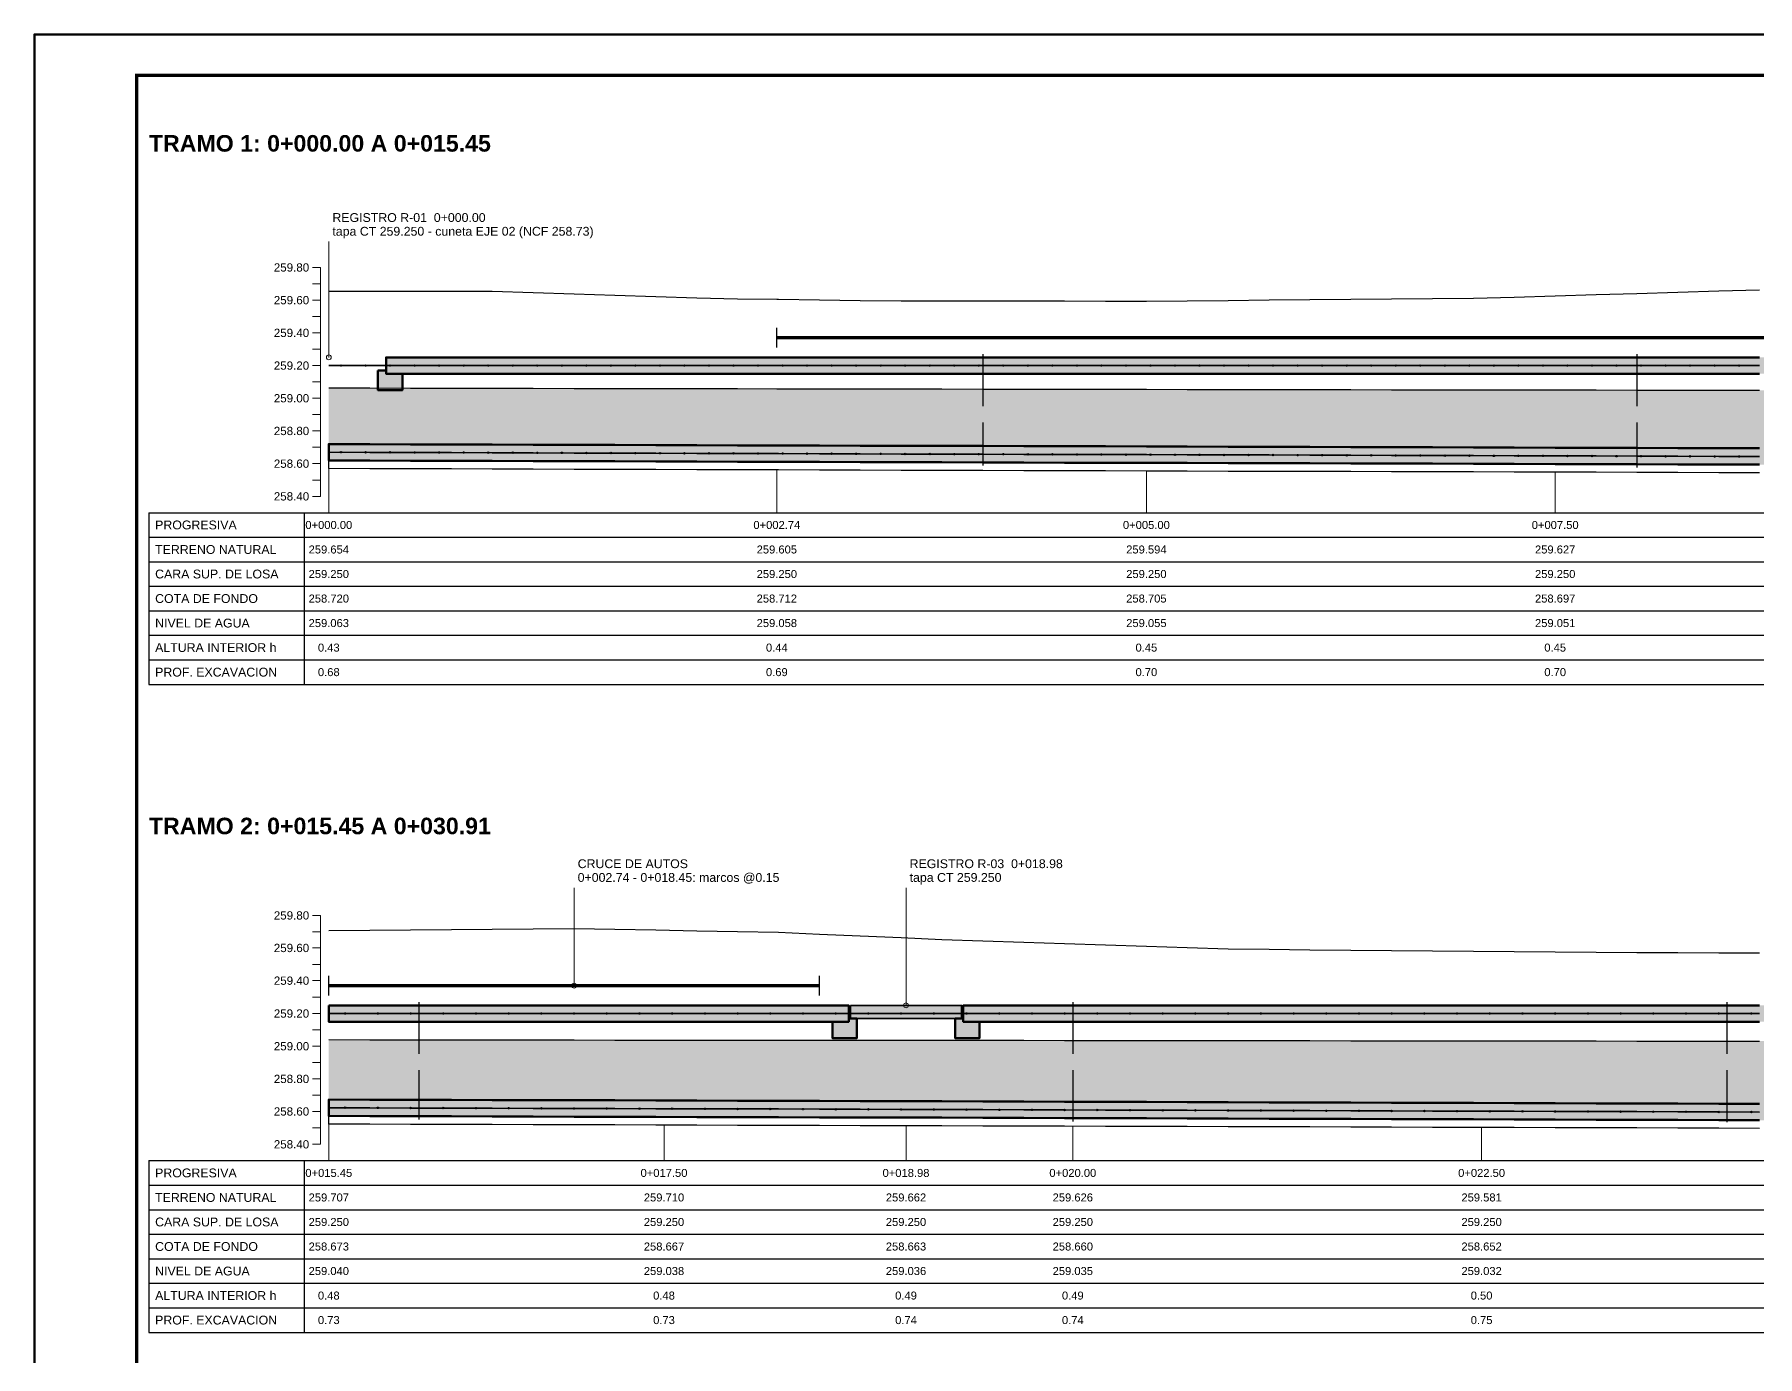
# Model space of a CAD drawing. Header units: metres. Extents: x -573 to 467, y -35 to 119.
# Drawn here: x 64.4 to 74.94, y 6.76 to 14.85 of the extents above; entities that cross this region are included whole.
import ezdxf
from ezdxf.enums import TextEntityAlignment as Align

# ---------------------------------------------------------------- set-up
doc = ezdxf.new("R2010")
doc.units = ezdxf.units.M
doc.header["$LTSCALE"] = 0.25
doc.linetypes.add('DASHED', pattern=[1.524, 1.27, -0.254])
for name, color, linetype, lineweight in [('ACERO-LONG', 5, 'CONTINUOUS', 35), ('AGUA', 150, 'DASHED', 25), ('CONCRETO', 250, 'CONTINUOUS', 50), ('GRILLA', 9, 'CONTINUOUS', 13), ('LLAMADAS', 30, 'CONTINUOUS', 18), ('MARCO', 7, 'CONTINUOUS', 50), ('REGISTRO', 32, 'CONTINUOUS', 35), ('TITULOS', 160, 'CONTINUOUS', 35)]:
    doc.layers.add(name, color=color, linetype=linetype, lineweight=lineweight)
for name, color, linetype in [('ACERO-PUNTOS', 5, 'CONTINUOUS'), ('CRUCE-VEHICULAR', 30, 'CONTINUOUS'), ('GUITARRA', 8, 'CONTINUOUS'), ('JUNTAS', 8, 'DASHED'), ('SOLADO', 8, 'CONTINUOUS'), ('TERRENO-EXISTENTE', 8, 'DASHED'), ('TEXTOS', 7, 'CONTINUOUS')]:
    doc.layers.add(name, color=color, linetype=linetype)
for name, color, linetype, true_color in [('AGUA-RELLENO', 150, 'CONTINUOUS', 0xcde4f6), ('CONCRETO-ACHURADO', 8, 'CONTINUOUS', 0xe2e2e2), ('ISO-TAPA', 255, 'CONTINUOUS', 0xf8f4e6)]:
    doc.layers.add(name, color=color, linetype=linetype, true_color=true_color)
doc.styles.get("Standard").update_dxf_attribs({"font": 'arial.ttf'})
doc.styles.add('TITULOS', font='arialbd.ttf')

# ---------------------------------------------------------------- blocks, each defined once
blk = doc.blocks.new('ACERO-38')
at = {"layer": 'ACERO-PUNTOS'}
h = blk.add_hatch(color=5, dxfattribs=at)
h.dxf.hatch_style = 1
h.paths.add_polyline_path([(-0.00475, 0, 1), (0.00475, 0, 1)])
at = {"layer": 'ACERO-PUNTOS', "color": 5}
blk.add_circle((0, 0), 0.00475, dxfattribs=at)

msp = doc.modelspace()

# ---------------------------------------------------------------- hatches: boundary and pattern name
at = {"layer": 'AGUA-RELLENO', "true_color": 0xcde4f6}
h = msp.add_hatch(color=7, dxfattribs=at)
h.dxf.hatch_style = 1
h.paths.add_polyline_path([(66.2, 12.688), (66.45, 12.688), (66.7, 12.687), (66.95, 12.687), (67.2, 12.686), (67.45, 12.686), (67.7, 12.685), (67.95, 12.685), (68.2, 12.685), (68.45, 12.684), (68.7, 12.684), (68.94, 12.683), (68.95, 12.683), (69.2, 12.683), (69.45, 12.683), (69.7, 12.682), (69.95, 12.682), (70.2, 12.681), (70.45, 12.681), (70.7, 12.681), (70.95, 12.68), (71.2, 12.68), (71.45, 12.679), (71.7, 12.679), (71.95, 12.679), (72.2, 12.678), (72.45, 12.678), (72.7, 12.677), (72.95, 12.677), (73.2, 12.677), (73.45, 12.676), (73.7, 12.676), (73.95, 12.676), (74.2, 12.675), (74.45, 12.675), (74.7, 12.674), (74.95, 12.674), (75.2, 12.674), (75.45, 12.673), (75.7, 12.673), (75.95, 12.673), (76.2, 12.672), (76.45, 12.672), (76.7, 12.672), (76.95, 12.671), (77.2, 12.671), (77.45, 12.671), (77.7, 12.67), (77.95, 12.67), (78.2, 12.67), (78.45, 12.669), (78.7, 12.669), (78.95, 12.669), (79.2, 12.668), (79.45, 12.668), (79.7, 12.668), (79.95, 12.667), (80.2, 12.667), (80.45, 12.667), (80.7, 12.666), (80.95, 12.666), (81.2, 12.666), (81.45, 12.665), (81.65, 12.665), (81.65, 12.298), (81.45, 12.299), (81.2, 12.3), (80.95, 12.3), (80.7, 12.301), (80.45, 12.302), (80.2, 12.303), (79.95, 12.303), (79.7, 12.304), (79.45, 12.305), (79.2, 12.306), (78.95, 12.306), (78.7, 12.307), (78.45, 12.308), (78.2, 12.309), (77.95, 12.31), (77.7, 12.31), (77.45, 12.311), (77.2, 12.312), (76.95, 12.313), (76.7, 12.313), (76.45, 12.314), (76.2, 12.315), (75.95, 12.316), (75.7, 12.316), (75.45, 12.317), (75.2, 12.318), (74.95, 12.319), (74.7, 12.319), (74.45, 12.32), (74.2, 12.321), (73.95, 12.322), (73.7, 12.322), (73.45, 12.323), (73.2, 12.324), (72.95, 12.325), (72.7, 12.325), (72.45, 12.326), (72.2, 12.327), (71.95, 12.328), (71.7, 12.328), (71.45, 12.329), (71.2, 12.33), (70.95, 12.331), (70.7, 12.331), (70.45, 12.332), (70.2, 12.333), (69.95, 12.334), (69.7, 12.334), (69.45, 12.335), (69.2, 12.336), (68.95, 12.337), (68.94, 12.337), (68.7, 12.337), (68.45, 12.338), (68.2, 12.339), (67.95, 12.34), (67.7, 12.34), (67.45, 12.341), (67.2, 12.342), (66.95, 12.343), (66.7, 12.343), (66.45, 12.344), (66.2, 12.345)])
h = msp.add_hatch(color=7, dxfattribs=at)
h.dxf.hatch_style = 1
h.paths.add_polyline_path([(66.2, 8.703), (66.45, 8.702), (66.7, 8.702), (66.95, 8.702), (67.2, 8.701), (67.45, 8.701), (67.7, 8.701), (67.95, 8.7), (68.2, 8.7), (68.45, 8.7), (68.7, 8.7), (68.95, 8.699), (69.2, 8.699), (69.45, 8.699), (69.7, 8.698), (69.95, 8.698), (70.2, 8.698), (70.45, 8.698), (70.7, 8.697), (70.95, 8.697), (71.2, 8.697), (71.45, 8.696), (71.7, 8.696), (71.95, 8.696), (72.2, 8.696), (72.45, 8.695), (72.7, 8.695), (72.95, 8.695), (73.2, 8.695), (73.45, 8.694), (73.7, 8.694), (73.95, 8.694), (74.2, 8.693), (74.45, 8.693), (74.7, 8.693), (74.95, 8.693), (75.2, 8.692), (75.45, 8.692), (75.7, 8.692), (75.95, 8.692), (76.2, 8.691), (76.45, 8.691), (76.7, 8.691), (76.95, 8.691), (77.2, 8.69), (77.45, 8.69), (77.7, 8.69), (77.95, 8.69), (78.2, 8.689), (78.45, 8.689), (78.7, 8.689), (78.95, 8.689), (79.2, 8.688), (79.45, 8.688), (79.7, 8.688), (79.95, 8.688), (80.2, 8.687), (80.45, 8.687), (80.7, 8.687), (80.95, 8.687), (81.2, 8.687), (81.45, 8.686), (81.66, 8.686), (81.66, 8.289), (81.45, 8.29), (81.2, 8.291), (80.95, 8.291), (80.7, 8.292), (80.45, 8.293), (80.2, 8.294), (79.95, 8.294), (79.7, 8.295), (79.45, 8.296), (79.2, 8.297), (78.95, 8.297), (78.7, 8.298), (78.45, 8.299), (78.2, 8.3), (77.95, 8.3), (77.7, 8.301), (77.45, 8.302), (77.2, 8.303), (76.95, 8.303), (76.7, 8.304), (76.45, 8.305), (76.2, 8.306), (75.95, 8.306), (75.7, 8.307), (75.45, 8.308), (75.2, 8.309), (74.95, 8.309), (74.7, 8.31), (74.45, 8.311), (74.2, 8.312), (73.95, 8.312), (73.7, 8.313), (73.45, 8.314), (73.2, 8.315), (72.95, 8.315), (72.7, 8.316), (72.45, 8.317), (72.2, 8.318), (71.95, 8.318), (71.7, 8.319), (71.45, 8.32), (71.2, 8.321), (70.95, 8.321), (70.7, 8.322), (70.45, 8.323), (70.2, 8.324), (69.95, 8.325), (69.7, 8.325), (69.45, 8.326), (69.2, 8.327), (68.95, 8.328), (68.7, 8.328), (68.45, 8.329), (68.2, 8.33), (67.95, 8.331), (67.7, 8.331), (67.45, 8.332), (67.2, 8.333), (66.95, 8.334), (66.7, 8.334), (66.45, 8.335), (66.2, 8.336)])
at = {"layer": 'CONCRETO-ACHURADO', "true_color": 0xe2e2e2}
h = msp.add_hatch(color=7, dxfattribs=at)
h.dxf.hatch_style = 1
h.paths.add_polyline_path([(66.55, 12.875), (66.7, 12.875), (66.95, 12.875), (67.2, 12.875), (67.45, 12.875), (67.7, 12.875), (67.95, 12.875), (68.2, 12.875), (68.45, 12.875), (68.7, 12.875), (68.94, 12.875), (68.95, 12.875), (69.2, 12.875), (69.45, 12.875), (69.7, 12.875), (69.95, 12.875), (70.2, 12.875), (70.45, 12.875), (70.7, 12.875), (70.95, 12.875), (71.2, 12.875), (71.45, 12.875), (71.7, 12.875), (71.95, 12.875), (72.2, 12.875), (72.45, 12.875), (72.7, 12.875), (72.95, 12.875), (73.2, 12.875), (73.45, 12.875), (73.7, 12.875), (73.95, 12.875), (74.2, 12.875), (74.45, 12.875), (74.7, 12.875), (74.95, 12.875), (75.2, 12.875), (75.34, 12.875), (75.34, 12.775), (75.2, 12.775), (74.95, 12.775), (74.7, 12.775), (74.45, 12.775), (74.2, 12.775), (73.95, 12.775), (73.7, 12.775), (73.45, 12.775), (73.2, 12.775), (72.95, 12.775), (72.7, 12.775), (72.45, 12.775), (72.2, 12.775), (71.95, 12.775), (71.7, 12.775), (71.45, 12.775), (71.2, 12.775), (70.95, 12.775), (70.7, 12.775), (70.45, 12.775), (70.2, 12.775), (69.95, 12.775), (69.7, 12.775), (69.45, 12.775), (69.2, 12.775), (68.95, 12.775), (68.94, 12.775), (68.7, 12.775), (68.45, 12.775), (68.2, 12.775), (67.95, 12.775), (67.7, 12.775), (67.45, 12.775), (67.2, 12.775), (66.95, 12.775), (66.7, 12.775), (66.55, 12.775)])
h = msp.add_hatch(color=7, dxfattribs=at)
h.dxf.hatch_style = 1
h.paths.add_polyline_path([(66.5, 12.795), (66.55, 12.795), (66.55, 12.775), (66.65, 12.775), (66.65, 12.675), (66.5, 12.675)])
h = msp.add_hatch(color=7, dxfattribs=at)
h.dxf.hatch_style = 1
h.paths.add_polyline_path([(66.2, 12.345), (66.45, 12.344), (66.7, 12.343), (66.95, 12.343), (67.2, 12.342), (67.45, 12.341), (67.7, 12.34), (67.95, 12.34), (68.2, 12.339), (68.45, 12.338), (68.7, 12.337), (68.94, 12.337), (68.95, 12.337), (69.2, 12.336), (69.45, 12.335), (69.7, 12.334), (69.95, 12.334), (70.2, 12.333), (70.45, 12.332), (70.7, 12.331), (70.95, 12.331), (71.2, 12.33), (71.45, 12.329), (71.7, 12.328), (71.95, 12.328), (72.2, 12.327), (72.45, 12.326), (72.7, 12.325), (72.95, 12.325), (73.2, 12.324), (73.45, 12.323), (73.7, 12.322), (73.95, 12.322), (74.2, 12.321), (74.45, 12.32), (74.7, 12.319), (74.95, 12.319), (75.2, 12.318), (75.45, 12.317), (75.7, 12.316), (75.95, 12.316), (76.2, 12.315), (76.45, 12.314), (76.7, 12.313), (76.95, 12.313), (77.2, 12.312), (77.45, 12.311), (77.7, 12.31), (77.95, 12.31), (78.2, 12.309), (78.45, 12.308), (78.7, 12.307), (78.95, 12.306), (79.2, 12.306), (79.45, 12.305), (79.7, 12.304), (79.95, 12.303), (80.2, 12.303), (80.45, 12.302), (80.7, 12.301), (80.95, 12.3), (81.2, 12.3), (81.45, 12.299), (81.65, 12.298), (81.65, 12.198), (81.45, 12.199), (81.2, 12.2), (80.95, 12.2), (80.7, 12.201), (80.45, 12.202), (80.2, 12.203), (79.95, 12.203), (79.7, 12.204), (79.45, 12.205), (79.2, 12.206), (78.95, 12.206), (78.7, 12.207), (78.45, 12.208), (78.2, 12.209), (77.95, 12.21), (77.7, 12.21), (77.45, 12.211), (77.2, 12.212), (76.95, 12.213), (76.7, 12.213), (76.45, 12.214), (76.2, 12.215), (75.95, 12.216), (75.7, 12.216), (75.45, 12.217), (75.2, 12.218), (74.95, 12.219), (74.7, 12.219), (74.45, 12.22), (74.2, 12.221), (73.95, 12.222), (73.7, 12.222), (73.45, 12.223), (73.2, 12.224), (72.95, 12.225), (72.7, 12.225), (72.45, 12.226), (72.2, 12.227), (71.95, 12.228), (71.7, 12.228), (71.45, 12.229), (71.2, 12.23), (70.95, 12.231), (70.7, 12.231), (70.45, 12.232), (70.2, 12.233), (69.95, 12.234), (69.7, 12.234), (69.45, 12.235), (69.2, 12.236), (68.95, 12.237), (68.94, 12.237), (68.7, 12.237), (68.45, 12.238), (68.2, 12.239), (67.95, 12.24), (67.7, 12.24), (67.45, 12.241), (67.2, 12.242), (66.95, 12.243), (66.7, 12.243), (66.45, 12.244), (66.2, 12.245)])
h = msp.add_hatch(color=7, dxfattribs=at)
h.dxf.hatch_style = 1
h.paths.add_polyline_path([(66.2, 8.912), (66.45, 8.912), (66.7, 8.912), (66.95, 8.912), (67.2, 8.912), (67.45, 8.912), (67.7, 8.912), (67.95, 8.912), (68.2, 8.912), (68.45, 8.912), (68.7, 8.912), (68.95, 8.912), (69.2, 8.912), (69.38, 8.912), (69.38, 8.812), (69.2, 8.812), (68.95, 8.812), (68.7, 8.812), (68.45, 8.812), (68.2, 8.812), (67.95, 8.812), (67.7, 8.812), (67.45, 8.812), (67.2, 8.812), (66.95, 8.812), (66.7, 8.812), (66.45, 8.812), (66.2, 8.812)])
h = msp.add_hatch(color=7, dxfattribs=at)
h.dxf.hatch_style = 1
h.paths.add_polyline_path([(70.08, 8.912), (70.2, 8.912), (70.45, 8.912), (70.7, 8.912), (70.95, 8.912), (71.2, 8.912), (71.45, 8.912), (71.7, 8.912), (71.95, 8.912), (72.2, 8.912), (72.45, 8.912), (72.7, 8.912), (72.95, 8.912), (73.2, 8.912), (73.45, 8.912), (73.7, 8.912), (73.95, 8.912), (74.2, 8.912), (74.45, 8.912), (74.7, 8.912), (74.95, 8.912), (75.2, 8.912), (75.45, 8.912), (75.7, 8.912), (75.95, 8.912), (76.2, 8.912), (76.45, 8.912), (76.7, 8.912), (76.95, 8.912), (77.2, 8.912), (77.45, 8.912), (77.7, 8.912), (77.95, 8.912), (78.2, 8.912), (78.45, 8.912), (78.7, 8.912), (78.86, 8.912), (78.86, 8.812), (78.7, 8.812), (78.45, 8.812), (78.2, 8.812), (77.95, 8.812), (77.7, 8.812), (77.45, 8.812), (77.2, 8.812), (76.95, 8.812), (76.7, 8.812), (76.45, 8.812), (76.2, 8.812), (75.95, 8.812), (75.7, 8.812), (75.45, 8.812), (75.2, 8.812), (74.95, 8.812), (74.7, 8.812), (74.45, 8.812), (74.2, 8.812), (73.95, 8.812), (73.7, 8.812), (73.45, 8.812), (73.2, 8.812), (72.95, 8.812), (72.7, 8.812), (72.45, 8.812), (72.2, 8.812), (71.95, 8.812), (71.7, 8.812), (71.45, 8.812), (71.2, 8.812), (70.95, 8.812), (70.7, 8.812), (70.45, 8.812), (70.2, 8.812), (70.08, 8.812)])
h = msp.add_hatch(color=7, dxfattribs=at)
h.dxf.hatch_style = 1
h.paths.add_polyline_path([(69.43, 8.832), (69.38, 8.832), (69.38, 8.812), (69.28, 8.812), (69.28, 8.712), (69.43, 8.712)])
h = msp.add_hatch(color=7, dxfattribs=at)
h.dxf.hatch_style = 1
h.paths.add_polyline_path([(70.03, 8.832), (70.08, 8.832), (70.08, 8.812), (70.18, 8.812), (70.18, 8.712), (70.03, 8.712)])
h = msp.add_hatch(color=7, dxfattribs=at)
h.dxf.hatch_style = 1
h.paths.add_polyline_path([(66.2, 8.336), (66.45, 8.335), (66.7, 8.334), (66.95, 8.334), (67.2, 8.333), (67.45, 8.332), (67.7, 8.331), (67.95, 8.331), (68.2, 8.33), (68.45, 8.329), (68.7, 8.328), (68.95, 8.328), (69.2, 8.327), (69.45, 8.326), (69.7, 8.325), (69.95, 8.325), (70.2, 8.324), (70.45, 8.323), (70.7, 8.322), (70.95, 8.321), (71.2, 8.321), (71.45, 8.32), (71.7, 8.319), (71.95, 8.318), (72.2, 8.318), (72.45, 8.317), (72.7, 8.316), (72.95, 8.315), (73.2, 8.315), (73.45, 8.314), (73.7, 8.313), (73.95, 8.312), (74.2, 8.312), (74.45, 8.311), (74.7, 8.31), (74.95, 8.309), (75.2, 8.309), (75.45, 8.308), (75.7, 8.307), (75.95, 8.306), (76.2, 8.306), (76.45, 8.305), (76.7, 8.304), (76.95, 8.303), (77.2, 8.303), (77.45, 8.302), (77.7, 8.301), (77.95, 8.3), (78.2, 8.3), (78.45, 8.299), (78.7, 8.298), (78.95, 8.297), (79.2, 8.297), (79.45, 8.296), (79.7, 8.295), (79.95, 8.294), (80.2, 8.294), (80.45, 8.293), (80.7, 8.292), (80.95, 8.291), (81.2, 8.291), (81.45, 8.29), (81.66, 8.289), (81.66, 8.189), (81.45, 8.19), (81.2, 8.191), (80.95, 8.191), (80.7, 8.192), (80.45, 8.193), (80.2, 8.194), (79.95, 8.194), (79.7, 8.195), (79.45, 8.196), (79.2, 8.197), (78.95, 8.197), (78.7, 8.198), (78.45, 8.199), (78.2, 8.2), (77.95, 8.2), (77.7, 8.201), (77.45, 8.202), (77.2, 8.203), (76.95, 8.203), (76.7, 8.204), (76.45, 8.205), (76.2, 8.206), (75.95, 8.206), (75.7, 8.207), (75.45, 8.208), (75.2, 8.209), (74.95, 8.209), (74.7, 8.21), (74.45, 8.211), (74.2, 8.212), (73.95, 8.212), (73.7, 8.213), (73.45, 8.214), (73.2, 8.215), (72.95, 8.215), (72.7, 8.216), (72.45, 8.217), (72.2, 8.218), (71.95, 8.218), (71.7, 8.219), (71.45, 8.22), (71.2, 8.221), (70.95, 8.221), (70.7, 8.222), (70.45, 8.223), (70.2, 8.224), (69.95, 8.225), (69.7, 8.225), (69.45, 8.226), (69.2, 8.227), (68.95, 8.228), (68.7, 8.228), (68.45, 8.229), (68.2, 8.23), (67.95, 8.231), (67.7, 8.231), (67.45, 8.232), (67.2, 8.233), (66.95, 8.234), (66.7, 8.234), (66.45, 8.235), (66.2, 8.236)])
at = {"layer": 'ISO-TAPA', "true_color": 0xf8f4e6}
h = msp.add_hatch(color=7, dxfattribs=at)
h.dxf.hatch_style = 1
h.paths.add_polyline_path([(69.39, 8.912), (70.07, 8.912), (70.07, 8.832), (69.39, 8.832)])

# ---------------------------------------------------------------- linework, layer by layer
at = {"layer": 'ACERO-LONG'}
for points in [[(66.2, 12.825), (66.45, 12.825), (66.7, 12.825), (66.95, 12.825), (67.2, 12.825), (67.45, 12.825), (67.7, 12.825), (67.95, 12.825), (68.2, 12.825), (68.45, 12.825), (68.7, 12.825), (68.94, 12.825), (68.95, 12.825), (69.2, 12.825), (69.45, 12.825), (69.7, 12.825), (69.95, 12.825), (70.2, 12.825), (70.45, 12.825), (70.7, 12.825), (70.95, 12.825), (71.2, 12.825), (71.45, 12.825), (71.7, 12.825), (71.95, 12.825), (72.2, 12.825), (72.45, 12.825), (72.7, 12.825), (72.95, 12.825), (73.2, 12.825), (73.45, 12.825), (73.7, 12.825), (73.95, 12.825), (74.2, 12.825), (74.45, 12.825), (74.7, 12.825), (74.95, 12.825)], [(66.2, 12.295), (66.45, 12.294), (66.7, 12.293), (66.95, 12.293), (67.2, 12.292), (67.45, 12.291), (67.7, 12.29), (67.95, 12.29), (68.2, 12.289), (68.45, 12.288), (68.7, 12.287), (68.94, 12.287), (68.95, 12.287), (69.2, 12.286), (69.45, 12.285), (69.7, 12.284), (69.95, 12.284), (70.2, 12.283), (70.45, 12.282), (70.7, 12.281), (70.95, 12.281), (71.2, 12.28), (71.45, 12.279), (71.7, 12.278), (71.95, 12.278), (72.2, 12.277), (72.45, 12.276), (72.7, 12.275), (72.95, 12.275), (73.2, 12.274), (73.45, 12.273), (73.7, 12.272), (73.95, 12.272), (74.2, 12.271), (74.45, 12.27), (74.7, 12.269), (74.95, 12.269)], [(66.2, 8.862), (66.45, 8.862), (66.7, 8.862), (66.95, 8.862), (67.2, 8.862), (67.45, 8.862), (67.7, 8.862), (67.95, 8.862), (68.2, 8.862), (68.45, 8.862), (68.7, 8.862), (68.95, 8.862), (69.2, 8.862), (69.45, 8.862), (69.7, 8.862), (69.95, 8.862), (70.2, 8.862), (70.45, 8.862), (70.7, 8.862), (70.95, 8.862), (71.2, 8.862), (71.45, 8.862), (71.7, 8.862), (71.95, 8.862), (72.2, 8.862), (72.45, 8.862), (72.7, 8.862), (72.95, 8.862), (73.2, 8.862), (73.45, 8.862), (73.7, 8.862), (73.95, 8.862), (74.2, 8.862), (74.45, 8.862), (74.7, 8.862), (74.95, 8.862)], [(66.2, 8.286), (66.45, 8.285), (66.7, 8.284), (66.95, 8.284), (67.2, 8.283), (67.45, 8.282), (67.7, 8.281), (67.95, 8.281), (68.2, 8.28), (68.45, 8.279), (68.7, 8.278), (68.95, 8.278), (69.2, 8.277), (69.45, 8.276), (69.7, 8.275), (69.95, 8.275), (70.2, 8.274), (70.45, 8.273), (70.7, 8.272), (70.95, 8.271), (71.2, 8.271), (71.45, 8.27), (71.7, 8.269), (71.95, 8.268), (72.2, 8.268), (72.45, 8.267), (72.7, 8.266), (72.95, 8.265), (73.2, 8.265), (73.45, 8.264), (73.7, 8.263), (73.95, 8.262), (74.2, 8.262), (74.45, 8.261), (74.7, 8.26), (74.95, 8.259)]]:
    msp.add_lwpolyline(points, dxfattribs=at)
at = {"layer": 'AGUA'}
for points in [[(66.2, 12.688), (66.45, 12.688), (66.7, 12.687), (66.95, 12.687), (67.2, 12.686), (67.45, 12.686), (67.7, 12.685), (67.95, 12.685), (68.2, 12.685), (68.45, 12.684), (68.7, 12.684), (68.94, 12.683), (68.95, 12.683), (69.2, 12.683), (69.45, 12.683), (69.7, 12.682), (69.95, 12.682), (70.2, 12.681), (70.45, 12.681), (70.7, 12.681), (70.95, 12.68), (71.2, 12.68), (71.45, 12.679), (71.7, 12.679), (71.95, 12.679), (72.2, 12.678), (72.45, 12.678), (72.7, 12.677), (72.95, 12.677), (73.2, 12.677), (73.45, 12.676), (73.7, 12.676), (73.95, 12.676), (74.2, 12.675), (74.45, 12.675), (74.7, 12.674), (74.95, 12.674)], [(66.2, 8.703), (66.45, 8.702), (66.7, 8.702), (66.95, 8.702), (67.2, 8.701), (67.45, 8.701), (67.7, 8.701), (67.95, 8.7), (68.2, 8.7), (68.45, 8.7), (68.7, 8.7), (68.95, 8.699), (69.2, 8.699), (69.45, 8.699), (69.7, 8.698), (69.95, 8.698), (70.2, 8.698), (70.45, 8.698), (70.7, 8.697), (70.95, 8.697), (71.2, 8.697), (71.45, 8.696), (71.7, 8.696), (71.95, 8.696), (72.2, 8.696), (72.45, 8.695), (72.7, 8.695), (72.95, 8.695), (73.2, 8.695), (73.45, 8.694), (73.7, 8.694), (73.95, 8.694), (74.2, 8.693), (74.45, 8.693), (74.7, 8.693), (74.95, 8.693)]]:
    msp.add_lwpolyline(points, dxfattribs=at)
at = {"layer": 'CONCRETO'}
for points in [[(74.95, 12.775), (74.7, 12.775), (74.45, 12.775), (74.2, 12.775), (73.95, 12.775), (73.7, 12.775), (73.45, 12.775), (73.2, 12.775), (72.95, 12.775), (72.7, 12.775), (72.45, 12.775), (72.2, 12.775), (71.95, 12.775), (71.7, 12.775), (71.45, 12.775), (71.2, 12.775), (70.95, 12.775), (70.7, 12.775), (70.45, 12.775), (70.2, 12.775), (69.95, 12.775), (69.7, 12.775), (69.45, 12.775), (69.2, 12.775), (68.95, 12.775), (68.94, 12.775), (68.7, 12.775), (68.45, 12.775), (68.2, 12.775), (67.95, 12.775), (67.7, 12.775), (67.45, 12.775), (67.2, 12.775), (66.95, 12.775), (66.7, 12.775), (66.55, 12.775), (66.55, 12.875), (66.7, 12.875), (66.95, 12.875), (67.2, 12.875), (67.45, 12.875), (67.7, 12.875), (67.95, 12.875), (68.2, 12.875), (68.45, 12.875), (68.7, 12.875), (68.94, 12.875), (68.95, 12.875), (69.2, 12.875), (69.45, 12.875), (69.7, 12.875), (69.95, 12.875), (70.2, 12.875), (70.45, 12.875), (70.7, 12.875), (70.95, 12.875), (71.2, 12.875), (71.45, 12.875), (71.7, 12.875), (71.95, 12.875), (72.2, 12.875), (72.45, 12.875), (72.7, 12.875), (72.95, 12.875), (73.2, 12.875), (73.45, 12.875), (73.7, 12.875), (73.95, 12.875), (74.2, 12.875), (74.45, 12.875), (74.7, 12.875), (74.95, 12.875)], [(74.95, 12.219), (74.7, 12.219), (74.45, 12.22), (74.2, 12.221), (73.95, 12.222), (73.7, 12.222), (73.45, 12.223), (73.2, 12.224), (72.95, 12.225), (72.7, 12.225), (72.45, 12.226), (72.2, 12.227), (71.95, 12.228), (71.7, 12.228), (71.45, 12.229), (71.2, 12.23), (70.95, 12.231), (70.7, 12.231), (70.45, 12.232), (70.2, 12.233), (69.95, 12.234), (69.7, 12.234), (69.45, 12.235), (69.2, 12.236), (68.95, 12.237), (68.94, 12.237), (68.7, 12.237), (68.45, 12.238), (68.2, 12.239), (67.95, 12.24), (67.7, 12.24), (67.45, 12.241), (67.2, 12.242), (66.95, 12.243), (66.7, 12.243), (66.45, 12.244), (66.2, 12.245), (66.2, 12.345), (66.45, 12.344), (66.7, 12.343), (66.95, 12.343), (67.2, 12.342), (67.45, 12.341), (67.7, 12.34), (67.95, 12.34), (68.2, 12.339), (68.45, 12.338), (68.7, 12.337), (68.94, 12.337), (68.95, 12.337), (69.2, 12.336), (69.45, 12.335), (69.7, 12.334), (69.95, 12.334), (70.2, 12.333), (70.45, 12.332), (70.7, 12.331), (70.95, 12.331), (71.2, 12.33), (71.45, 12.329), (71.7, 12.328), (71.95, 12.328), (72.2, 12.327), (72.45, 12.326), (72.7, 12.325), (72.95, 12.325), (73.2, 12.324), (73.45, 12.323), (73.7, 12.322), (73.95, 12.322), (74.2, 12.321), (74.45, 12.32), (74.7, 12.319), (74.95, 12.319)], [(74.95, 8.812), (74.7, 8.812), (74.45, 8.812), (74.2, 8.812), (73.95, 8.812), (73.7, 8.812), (73.45, 8.812), (73.2, 8.812), (72.95, 8.812), (72.7, 8.812), (72.45, 8.812), (72.2, 8.812), (71.95, 8.812), (71.7, 8.812), (71.45, 8.812), (71.2, 8.812), (70.95, 8.812), (70.7, 8.812), (70.45, 8.812), (70.2, 8.812), (70.08, 8.812), (70.08, 8.912), (70.2, 8.912), (70.45, 8.912), (70.7, 8.912), (70.95, 8.912), (71.2, 8.912), (71.45, 8.912), (71.7, 8.912), (71.95, 8.912), (72.2, 8.912), (72.45, 8.912), (72.7, 8.912), (72.95, 8.912), (73.2, 8.912), (73.45, 8.912), (73.7, 8.912), (73.95, 8.912), (74.2, 8.912), (74.45, 8.912), (74.7, 8.912), (74.95, 8.912)], [(74.95, 8.209), (74.7, 8.21), (74.45, 8.211), (74.2, 8.212), (73.95, 8.212), (73.7, 8.213), (73.45, 8.214), (73.2, 8.215), (72.95, 8.215), (72.7, 8.216), (72.45, 8.217), (72.2, 8.218), (71.95, 8.218), (71.7, 8.219), (71.45, 8.22), (71.2, 8.221), (70.95, 8.221), (70.7, 8.222), (70.45, 8.223), (70.2, 8.224), (69.95, 8.225), (69.7, 8.225), (69.45, 8.226), (69.2, 8.227), (68.95, 8.228), (68.7, 8.228), (68.45, 8.229), (68.2, 8.23), (67.95, 8.231), (67.7, 8.231), (67.45, 8.232), (67.2, 8.233), (66.95, 8.234), (66.7, 8.234), (66.45, 8.235), (66.2, 8.236), (66.2, 8.336), (66.45, 8.335), (66.7, 8.334), (66.95, 8.334), (67.2, 8.333), (67.45, 8.332), (67.7, 8.331), (67.95, 8.331), (68.2, 8.33), (68.45, 8.329), (68.7, 8.328), (68.95, 8.328), (69.2, 8.327), (69.45, 8.326), (69.7, 8.325), (69.95, 8.325), (70.2, 8.324), (70.45, 8.323), (70.7, 8.322), (70.95, 8.321), (71.2, 8.321), (71.45, 8.32), (71.7, 8.319), (71.95, 8.318), (72.2, 8.318), (72.45, 8.317), (72.7, 8.316), (72.95, 8.315), (73.2, 8.315), (73.45, 8.314), (73.7, 8.313), (73.95, 8.312), (74.2, 8.312), (74.45, 8.311), (74.7, 8.31), (74.95, 8.309)]]:
    msp.add_lwpolyline(points, dxfattribs=at)
for points in [[(66.5, 12.795), (66.55, 12.795), (66.55, 12.775), (66.65, 12.775), (66.65, 12.675), (66.5, 12.675)], [(66.2, 8.912), (66.45, 8.912), (66.7, 8.912), (66.95, 8.912), (67.2, 8.912), (67.45, 8.912), (67.7, 8.912), (67.95, 8.912), (68.2, 8.912), (68.45, 8.912), (68.7, 8.912), (68.95, 8.912), (69.2, 8.912), (69.38, 8.912), (69.38, 8.812), (69.2, 8.812), (68.95, 8.812), (68.7, 8.812), (68.45, 8.812), (68.2, 8.812), (67.95, 8.812), (67.7, 8.812), (67.45, 8.812), (67.2, 8.812), (66.95, 8.812), (66.7, 8.812), (66.45, 8.812), (66.2, 8.812)], [(69.43, 8.832), (69.38, 8.832), (69.38, 8.812), (69.28, 8.812), (69.28, 8.712), (69.43, 8.712)], [(70.03, 8.832), (70.08, 8.832), (70.08, 8.812), (70.18, 8.812), (70.18, 8.712), (70.03, 8.712)]]:
    msp.add_lwpolyline(points, close=True, dxfattribs=at)
at = {"layer": 'CRUCE-VEHICULAR'}
for p, q in [((68.94, 12.935), (68.94, 13.055)), ((66.2, 8.972), (66.2, 9.092)), ((69.2, 8.972), (69.2, 9.092))]:
    msp.add_line(p, q, dxfattribs=at)
at = {"layer": 'CRUCE-VEHICULAR', "const_width": 0.02}
for points in [[(68.94, 12.995), (81.65, 12.995)], [(66.2, 9.032), (69.2, 9.032)]]:
    msp.add_lwpolyline(points, dxfattribs=at)
at = {"layer": 'GRILLA'}
for p, q in [((66.1, 13.425), (66.15, 13.425)), ((66.15, 12.025), (66.15, 13.425)), ((66.1, 13.325), (66.15, 13.325)), ((66.1, 13.225), (66.15, 13.225)), ((66.1, 13.125), (66.15, 13.125)), ((66.1, 13.025), (66.15, 13.025)), ((66.1, 12.925), (66.15, 12.925)), ((66.1, 12.825), (66.15, 12.825)), ((66.1, 12.725), (66.15, 12.725)), ((66.1, 12.625), (66.15, 12.625)), ((66.1, 12.525), (66.15, 12.525)), ((66.1, 12.425), (66.15, 12.425)), ((66.1, 12.325), (66.15, 12.325)), ((66.1, 12.225), (66.15, 12.225)), ((66.1, 12.125), (66.15, 12.125)), ((66.2, 11.925), (66.2, 12.195)), ((68.94, 11.925), (68.94, 12.187)), ((71.2, 11.925), (71.2, 12.18)), ((73.7, 11.925), (73.7, 12.172)), ((66.1, 12.025), (66.15, 12.025)), ((66.1, 9.462), (66.15, 9.462)), ((66.15, 8.062), (66.15, 9.462)), ((66.1, 9.362), (66.15, 9.362)), ((66.1, 9.263), (66.15, 9.263)), ((66.1, 9.162), (66.15, 9.162)), ((66.1, 9.063), (66.15, 9.063)), ((66.1, 8.962), (66.15, 8.962)), ((66.1, 8.862), (66.15, 8.862)), ((66.1, 8.763), (66.15, 8.763)), ((66.1, 8.662), (66.15, 8.662)), ((66.1, 8.563), (66.15, 8.563)), ((66.1, 8.462), (66.15, 8.462)), ((66.1, 8.362), (66.15, 8.362)), ((66.1, 8.263), (66.15, 8.263)), ((66.1, 8.162), (66.15, 8.162)), ((66.2, 7.962), (66.2, 8.186)), ((68.25, 7.962), (68.25, 8.18)), ((69.73, 7.962), (69.73, 8.175)), ((70.75, 7.962), (70.75, 8.172)), ((73.25, 7.962), (73.25, 8.165)), ((66.1, 8.062), (66.15, 8.062))]:
    msp.add_line(p, q, dxfattribs=at)
at = {"layer": 'GUITARRA'}
for p, q in [((65.1, 11.925), (81.65, 11.925)), ((65.1, 11.925), (65.1, 10.875)), ((66.05, 11.925), (66.05, 10.875)), ((65.1, 11.775), (81.65, 11.775)), ((65.1, 11.625), (81.65, 11.625)), ((65.1, 11.475), (81.65, 11.475)), ((65.1, 11.325), (81.65, 11.325)), ((65.1, 11.175), (81.65, 11.175)), ((65.1, 11.025), (81.65, 11.025)), ((65.1, 10.875), (81.65, 10.875)), ((65.1, 7.962), (81.66, 7.962)), ((65.1, 7.962), (65.1, 6.912)), ((66.05, 7.962), (66.05, 6.912)), ((65.1, 7.812), (81.66, 7.812)), ((65.1, 7.662), (81.66, 7.662)), ((65.1, 7.512), (81.66, 7.512)), ((65.1, 7.362), (81.66, 7.362)), ((65.1, 7.212), (81.66, 7.212)), ((65.1, 7.062), (81.66, 7.062)), ((65.1, 6.912), (81.66, 6.912))]:
    msp.add_line(p, q, dxfattribs=at)
at = {"layer": 'JUNTAS'}
for p, q in [((70.2, 12.895), (70.2, 12.213)), ((74.2, 12.895), (74.2, 12.201)), ((66.75, 8.932), (66.75, 8.214)), ((70.75, 8.932), (70.75, 8.202)), ((74.75, 8.932), (74.75, 8.19))]:
    msp.add_line(p, q, dxfattribs=at)
at = {"layer": 'LLAMADAS'}
for p, q in [((66.2, 12.875), (66.2, 13.583)), ((67.7, 9.032), (67.7, 9.631)), ((69.73, 8.912), (69.73, 9.631))]:
    msp.add_line(p, q, dxfattribs=at)
for centre in [(66.2, 12.875), (67.7, 9.032), (69.73, 8.912)]:
    msp.add_circle(centre, 0.015, dxfattribs=at)
at = {"layer": 'MARCO'}
msp.add_lwpolyline([(64.4, 0), (85.425, 0), (85.425, 14.85), (64.4, 14.85)], close=True, dxfattribs=at)
at = {"layer": 'MARCO', "const_width": 0.02}
msp.add_lwpolyline([(65.025, 0.25), (85.175, 0.25), (85.175, 14.6), (65.025, 14.6)], close=True, dxfattribs=at)
at = {"layer": 'REGISTRO'}
msp.add_lwpolyline([(69.39, 8.912), (70.07, 8.912), (70.07, 8.832), (69.39, 8.832)], close=True, dxfattribs=at)
at = {"layer": 'SOLADO'}
for points in [[(74.95, 12.169), (74.7, 12.169), (74.45, 12.17), (74.2, 12.171), (73.95, 12.172), (73.7, 12.172), (73.45, 12.173), (73.2, 12.174), (72.95, 12.175), (72.7, 12.175), (72.45, 12.176), (72.2, 12.177), (71.95, 12.178), (71.7, 12.178), (71.45, 12.179), (71.2, 12.18), (70.95, 12.181), (70.7, 12.181), (70.45, 12.182), (70.2, 12.183), (69.95, 12.184), (69.7, 12.184), (69.45, 12.185), (69.2, 12.186), (68.95, 12.187), (68.94, 12.187), (68.7, 12.187), (68.45, 12.188), (68.2, 12.189), (67.95, 12.19), (67.7, 12.19), (67.45, 12.191), (67.2, 12.192), (66.95, 12.193), (66.7, 12.193), (66.45, 12.194), (66.2, 12.195), (66.2, 12.245), (66.45, 12.244), (66.7, 12.243), (66.95, 12.243), (67.2, 12.242), (67.45, 12.241), (67.7, 12.24), (67.95, 12.24), (68.2, 12.239), (68.45, 12.238), (68.7, 12.237), (68.94, 12.237), (68.95, 12.237), (69.2, 12.236), (69.45, 12.235), (69.7, 12.234), (69.95, 12.234), (70.2, 12.233), (70.45, 12.232), (70.7, 12.231), (70.95, 12.231), (71.2, 12.23), (71.45, 12.229), (71.7, 12.228), (71.95, 12.228), (72.2, 12.227), (72.45, 12.226), (72.7, 12.225), (72.95, 12.225), (73.2, 12.224), (73.45, 12.223), (73.7, 12.222), (73.95, 12.222), (74.2, 12.221), (74.45, 12.22), (74.7, 12.219), (74.95, 12.219)], [(74.95, 8.159), (74.7, 8.16), (74.45, 8.161), (74.2, 8.162), (73.95, 8.162), (73.7, 8.163), (73.45, 8.164), (73.2, 8.165), (72.95, 8.165), (72.7, 8.166), (72.45, 8.167), (72.2, 8.168), (71.95, 8.168), (71.7, 8.169), (71.45, 8.17), (71.2, 8.171), (70.95, 8.171), (70.7, 8.172), (70.45, 8.173), (70.2, 8.174), (69.95, 8.175), (69.7, 8.175), (69.45, 8.176), (69.2, 8.177), (68.95, 8.178), (68.7, 8.178), (68.45, 8.179), (68.2, 8.18), (67.95, 8.181), (67.7, 8.181), (67.45, 8.182), (67.2, 8.183), (66.95, 8.184), (66.7, 8.184), (66.45, 8.185), (66.2, 8.186), (66.2, 8.236), (66.45, 8.235), (66.7, 8.234), (66.95, 8.234), (67.2, 8.233), (67.45, 8.232), (67.7, 8.231), (67.95, 8.231), (68.2, 8.23), (68.45, 8.229), (68.7, 8.228), (68.95, 8.228), (69.2, 8.227), (69.45, 8.226), (69.7, 8.225), (69.95, 8.225), (70.2, 8.224), (70.45, 8.223), (70.7, 8.222), (70.95, 8.221), (71.2, 8.221), (71.45, 8.22), (71.7, 8.219), (71.95, 8.218), (72.2, 8.218), (72.45, 8.217), (72.7, 8.216), (72.95, 8.215), (73.2, 8.215), (73.45, 8.214), (73.7, 8.213), (73.95, 8.212), (74.2, 8.212), (74.45, 8.211), (74.7, 8.21), (74.95, 8.209)]]:
    msp.add_lwpolyline(points, dxfattribs=at)
at = {"layer": 'TERRENO-EXISTENTE'}
for points in [[(66.2, 13.279), (66.45, 13.279), (66.7, 13.279), (66.95, 13.279), (67.2, 13.279), (67.45, 13.271), (67.7, 13.263), (67.95, 13.255), (68.2, 13.248), (68.45, 13.24), (68.7, 13.234), (68.94, 13.23), (68.95, 13.23), (69.2, 13.227), (69.45, 13.223), (69.7, 13.221), (69.95, 13.221), (70.2, 13.22), (70.45, 13.22), (70.7, 13.22), (70.95, 13.219), (71.2, 13.219), (71.45, 13.221), (71.7, 13.223), (71.95, 13.226), (72.2, 13.228), (72.45, 13.23), (72.7, 13.233), (72.95, 13.235), (73.2, 13.237), (73.45, 13.244), (73.7, 13.252), (73.95, 13.259), (74.2, 13.266), (74.45, 13.274), (74.7, 13.281), (74.95, 13.289)], [(66.2, 9.369), (66.45, 9.371), (66.7, 9.373), (66.95, 9.375), (67.2, 9.377), (67.45, 9.379), (67.7, 9.381), (67.95, 9.378), (68.2, 9.373), (68.45, 9.368), (68.7, 9.364), (68.95, 9.359), (69.2, 9.348), (69.45, 9.337), (69.7, 9.326), (69.95, 9.315), (70.2, 9.306), (70.45, 9.298), (70.7, 9.29), (70.95, 9.282), (71.2, 9.274), (71.45, 9.266), (71.7, 9.258), (71.95, 9.255), (72.2, 9.252), (72.45, 9.25), (72.7, 9.248), (72.95, 9.246), (73.2, 9.243), (73.45, 9.241), (73.7, 9.239), (73.95, 9.238), (74.2, 9.236), (74.45, 9.235), (74.7, 9.234), (74.95, 9.233)]]:
    msp.add_lwpolyline(points, dxfattribs=at)

# ---------------------------------------------------------------- block references
for p in [(66.275, 12.825), (66.425, 12.825), (66.575, 12.825), (66.725, 12.825), (66.875, 12.825), (67.025, 12.825), (67.175, 12.825), (67.325, 12.825), (67.475, 12.825), (67.625, 12.825), (67.775, 12.825), (67.925, 12.825), (68.075, 12.825), (68.225, 12.825), (68.375, 12.825), (68.525, 12.825), (68.675, 12.825), (68.825, 12.825), (68.975, 12.825), (69.125, 12.825), (69.275, 12.825), (69.425, 12.825), (69.575, 12.825), (69.725, 12.825), (69.875, 12.825), (70.025, 12.825), (70.175, 12.825), (70.325, 12.825), (70.475, 12.825), (70.625, 12.825), (70.775, 12.825), (70.925, 12.825), (71.075, 12.825), (71.225, 12.825), (71.375, 12.825), (71.525, 12.825), (71.675, 12.825), (71.825, 12.825), (71.975, 12.825), (72.125, 12.825), (72.275, 12.825), (72.425, 12.825), (72.575, 12.825), (72.725, 12.825), (72.875, 12.825), (73.025, 12.825), (73.175, 12.825), (73.325, 12.825), (73.475, 12.825), (73.625, 12.825), (73.775, 12.825), (73.925, 12.825), (74.075, 12.825), (74.225, 12.825), (74.375, 12.825), (74.525, 12.825), (74.675, 12.825), (74.825, 12.825), (66.275, 12.295), (66.425, 12.294), (66.575, 12.294), (66.725, 12.293), (66.875, 12.293), (67.025, 12.293), (67.175, 12.292), (67.325, 12.292), (67.475, 12.291), (67.625, 12.291), (67.775, 12.29), (67.925, 12.29), (68.075, 12.289), (68.225, 12.289), (68.375, 12.288), (68.525, 12.288), (68.675, 12.288), (68.825, 12.287), (68.975, 12.287), (69.125, 12.286), (69.275, 12.286), (69.425, 12.285), (69.575, 12.285), (69.725, 12.284), (69.875, 12.284), (70.025, 12.283), (70.175, 12.283), (70.325, 12.283), (70.475, 12.282), (70.625, 12.282), (70.775, 12.281), (70.925, 12.281), (71.075, 12.28), (71.225, 12.28), (71.375, 12.279), (71.525, 12.279), (71.675, 12.278), (71.825, 12.278), (71.975, 12.278), (72.125, 12.277), (72.275, 12.277), (72.425, 12.276), (72.575, 12.276), (72.725, 12.275), (72.875, 12.275), (73.025, 12.274), (73.175, 12.274), (73.325, 12.273), (73.475, 12.273), (73.625, 12.273), (73.775, 12.272), (73.925, 12.272), (74.075, 12.271), (74.225, 12.271), (74.375, 12.27), (74.525, 12.27), (74.675, 12.269), (74.825, 12.269), (66.3, 8.862), (66.5, 8.862), (66.7, 8.862), (66.9, 8.862), (67.1, 8.862), (67.3, 8.862), (67.5, 8.862), (67.7, 8.862), (67.9, 8.862), (68.1, 8.862), (68.3, 8.862), (68.5, 8.862), (68.7, 8.862), (68.9, 8.862), (69.1, 8.862), (69.3, 8.862), (69.5, 8.862), (69.7, 8.862), (69.9, 8.862), (70.1, 8.862), (70.3, 8.862), (70.5, 8.862), (70.7, 8.862), (70.9, 8.862), (71.1, 8.862), (71.3, 8.862), (71.5, 8.862), (71.7, 8.862), (71.9, 8.862), (72.1, 8.862), (72.3, 8.862), (72.5, 8.862), (72.7, 8.862), (72.9, 8.862), (73.1, 8.862), (73.3, 8.862), (73.5, 8.862), (73.7, 8.862), (73.9, 8.862), (74.1, 8.862), (74.3, 8.862), (74.5, 8.862), (74.7, 8.862), (74.9, 8.862), (66.3, 8.286), (66.5, 8.285), (66.7, 8.284), (66.9, 8.284), (67.1, 8.283), (67.3, 8.283), (67.5, 8.282), (67.7, 8.281), (67.9, 8.281), (68.1, 8.28), (68.3, 8.28), (68.5, 8.279), (68.7, 8.278), (68.9, 8.278), (69.1, 8.277), (69.3, 8.276), (69.5, 8.276), (69.7, 8.275), (69.9, 8.275), (70.1, 8.274), (70.3, 8.273), (70.5, 8.273), (70.7, 8.272), (70.9, 8.272), (71.1, 8.271), (71.3, 8.27), (71.5, 8.27), (71.7, 8.269), (71.9, 8.269), (72.1, 8.268), (72.3, 8.267), (72.5, 8.267), (72.7, 8.266), (72.9, 8.266), (73.1, 8.265), (73.3, 8.264), (73.5, 8.264), (73.7, 8.263), (73.9, 8.263), (74.1, 8.262), (74.3, 8.261), (74.5, 8.261), (74.7, 8.26), (74.9, 8.26)]:
    msp.add_blockref('ACERO-38', p)

# ---------------------------------------------------------------- texts
at = {"layer": 'TEXTOS', "color": 7}
for s, p in [('REGISTRO R-01  0+000.00', (66.222, 13.687)), ('tapa CT 259.250 - cuneta EJE 02 (NCF 258.73)', (66.222, 13.603)), ('REGISTRO R-03  0+018.98', (69.752, 9.735)), ('tapa CT 259.250', (69.752, 9.651))]:
    msp.add_text(s, height=0.054, dxfattribs=at).set_placement(p, align=Align.BOTTOM_LEFT)
at = {"layer": 'TEXTOS'}
for s, p in [('259.80', (66.08, 13.425)), ('259.60', (66.08, 13.225)), ('259.40', (66.08, 13.025)), ('259.20', (66.08, 12.825)), ('259.00', (66.08, 12.625)), ('258.80', (66.08, 12.425)), ('258.60', (66.08, 12.225)), ('258.40', (66.08, 12.025)), ('259.80', (66.08, 9.462)), ('259.60', (66.08, 9.263)), ('259.40', (66.08, 9.063)), ('259.20', (66.08, 8.862)), ('259.00', (66.08, 8.662)), ('258.80', (66.08, 8.462)), ('258.60', (66.08, 8.263)), ('258.40', (66.08, 8.062))]:
    msp.add_text(s, height=0.0506, dxfattribs=at).set_placement(p, align=Align.MIDDLE_RIGHT)
for s, p in [('PROGRESIVA', (65.138, 11.85)), ('TERRENO NATURAL', (65.138, 11.7)), ('CARA SUP. DE LOSA', (65.138, 11.55)), ('COTA DE FONDO', (65.138, 11.4)), ('NIVEL DE AGUA', (65.138, 11.25)), ('ALTURA INTERIOR h', (65.138, 11.1)), ('PROF. EXCAVACION', (65.138, 10.95)), ('PROGRESIVA', (65.138, 7.887)), ('TERRENO NATURAL', (65.138, 7.737)), ('CARA SUP. DE LOSA', (65.138, 7.587)), ('COTA DE FONDO', (65.138, 7.437)), ('NIVEL DE AGUA', (65.138, 7.287)), ('ALTURA INTERIOR h', (65.138, 7.137)), ('PROF. EXCAVACION', (65.138, 6.987))]:
    msp.add_text(s, height=0.054, dxfattribs=at).set_placement(p, align=Align.MIDDLE_LEFT)
for s, p in [('0+000.00', (66.2, 11.85)), ('0+002.74', (68.94, 11.85)), ('0+005.00', (71.2, 11.85)), ('0+007.50', (73.7, 11.85)), ('259.654', (66.2, 11.7)), ('259.605', (68.94, 11.7)), ('259.594', (71.2, 11.7)), ('259.627', (73.7, 11.7)), ('259.250', (66.2, 11.55)), ('259.250', (68.94, 11.55)), ('259.250', (71.2, 11.55)), ('259.250', (73.7, 11.55)), ('258.720', (66.2, 11.4)), ('258.712', (68.94, 11.4)), ('258.705', (71.2, 11.4)), ('258.697', (73.7, 11.4)), ('259.063', (66.2, 11.25)), ('259.058', (68.94, 11.25)), ('259.055', (71.2, 11.25)), ('259.051', (73.7, 11.25)), ('0.43', (66.2, 11.1)), ('0.44', (68.94, 11.1)), ('0.45', (71.2, 11.1)), ('0.45', (73.7, 11.1)), ('0.68', (66.2, 10.95)), ('0.69', (68.94, 10.95)), ('0.70', (71.2, 10.95)), ('0.70', (73.7, 10.95)), ('0+015.45', (66.2, 7.887)), ('0+017.50', (68.25, 7.887)), ('0+018.98', (69.73, 7.887)), ('0+020.00', (70.75, 7.887)), ('0+022.50', (73.25, 7.887)), ('259.707', (66.2, 7.737)), ('259.710', (68.25, 7.737)), ('259.662', (69.73, 7.737)), ('259.626', (70.75, 7.737)), ('259.581', (73.25, 7.737)), ('259.250', (66.2, 7.587)), ('259.250', (68.25, 7.587)), ('259.250', (69.73, 7.587)), ('259.250', (70.75, 7.587)), ('259.250', (73.25, 7.587)), ('258.673', (66.2, 7.437)), ('258.667', (68.25, 7.437)), ('258.663', (69.73, 7.437)), ('258.660', (70.75, 7.437)), ('258.652', (73.25, 7.437)), ('259.040', (66.2, 7.287)), ('259.038', (68.25, 7.287)), ('259.036', (69.73, 7.287)), ('259.035', (70.75, 7.287)), ('259.032', (73.25, 7.287)), ('0.48', (66.2, 7.137)), ('0.48', (68.25, 7.137)), ('0.49', (69.73, 7.137)), ('0.49', (70.75, 7.137)), ('0.50', (73.25, 7.137)), ('0.73', (66.2, 6.987)), ('0.73', (68.25, 6.987)), ('0.74', (69.73, 6.987)), ('0.74', (70.75, 6.987)), ('0.75', (73.25, 6.987))]:
    msp.add_text(s, height=0.0489, dxfattribs=at).set_placement(p, align=Align.MIDDLE_CENTER)
at = {"layer": 'TEXTOS', "color": 30}
for s, p in [('CRUCE DE AUTOS', (67.722, 9.735)), ('0+002.74 - 0+018.45: marcos @0.15', (67.722, 9.651))]:
    msp.add_text(s, height=0.054, dxfattribs=at).set_placement(p, align=Align.BOTTOM_LEFT)
at = {"layer": 'TITULOS', "style": 'TITULOS'}
for s, p in [('TRAMO 1: 0+000.00 A 0+015.45', (65.1, 14.103)), ('TRAMO 2: 0+015.45 A 0+030.91', (65.1, 9.928))]:
    msp.add_text(s, height=0.10125, dxfattribs=at).set_placement(p, align=Align.BOTTOM_LEFT)

doc.saveas('drawing.dxf')
